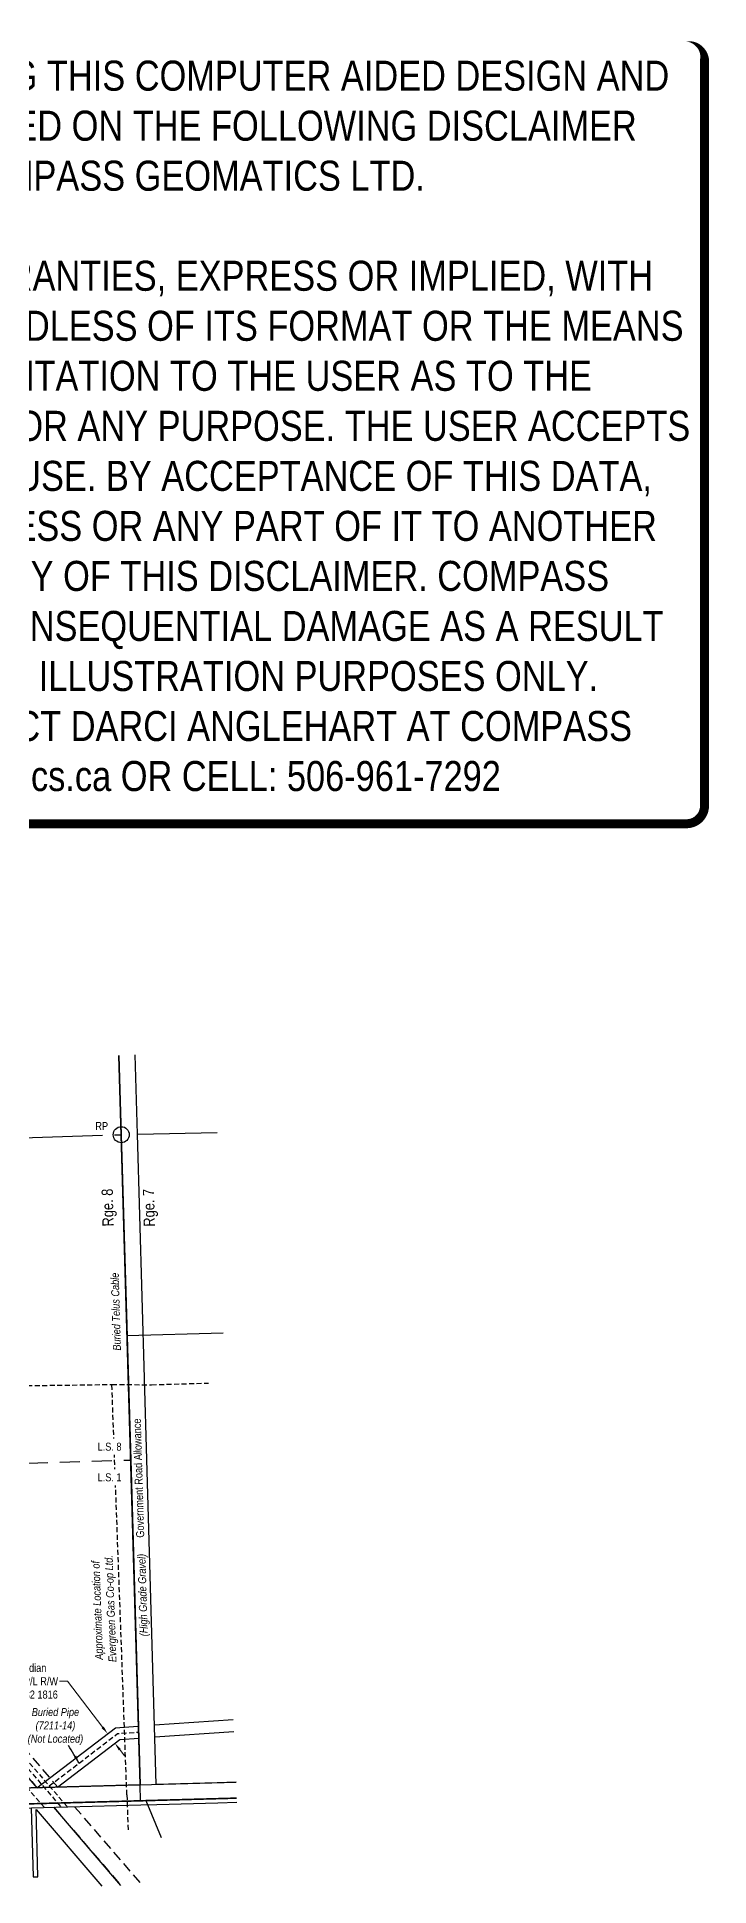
# Model space of a CAD drawing. Extents: x 629215 to 631584, y 5914767 to 5917097.
# Drawn here: x 630744 to 631584, y 5914787 to 5917097 of the extents above; entities that cross this region are included whole.
import ezdxf
from ezdxf.enums import TextEntityAlignment as Align

# ---------------------------------------------------------------- set-up
doc = ezdxf.new("R2010")
doc.units = 0
doc.header["$LTSCALE"] = 5
doc.header["$PDMODE"] = 3
doc.header["$PDSIZE"] = 10
for name, pattern in [('BORDER', [17.5, 5, -2.5, 5, -2.5, 0, -2.5]), ('foc-FLOWLINE', [3.75, 2.5, -1.25]), ('foc-LSD', [8, 5, -3]), ('foc-QUARTERLINE', [33, 25, -3, 2, -3]), ('UG_PIPE', [1.875, 1.25, -0.625])]:
    doc.linetypes.add(name, pattern=pattern)
doc.layers.get('Defpoints').update_dxf_attribs({"color": 9})
for name, color, linetype in [('35', 37, 'Continuous'), ('AS-PIPE-UG', 44, 'UG_PIPE'), ('AS-PIPE-UG-T', 44, 'Continuous'), ('AS-POWER', 104, 'foc-POWER'), ('AS-TELEPHONE-T', 224, 'Continuous'), ('AS-TELUS', 224, 'foc-TEL'), ('C-FLOWLINE', 13, 'foc-FLOWLINE'), ('C-RW', 13, 'Continuous'), ('D-TXT', 6, 'Continuous'), ('F-RW', 190, 'Continuous'), ('L-ROAD-T', 7, 'Continuous'), ('L-SEC', 7, 'Continuous'), ('L-SECQ', 8, 'foc-QUARTERLINE'), ('L-SECTION-LSD', 7, 'foc-LSD')]:
    doc.layers.add(name, color=color, linetype=linetype)
doc.layers.add('AS-COUNTY', color=7, linetype='BORDER', lineweight=60, true_color=0xcc33ff)
for name, color, linetype, lineweight in [('C-AR-T', 13, 'Continuous', 9), ('C-RW-T', 13, 'Continuous', 9), ('T-TEXT', 48, 'Continuous', 18)]:
    doc.layers.add(name, color=color, linetype=linetype, lineweight=lineweight)
doc.layers.add('DISCLAIMER', color=7, linetype='Continuous', plot=False)
doc.styles.add('100L', font='ARIALN.TTF', dxfattribs={"height": 11})
doc.styles.add('80', font='ARIALN.TTF', dxfattribs={"height": 10})
doc.styles.add('80CG', font='ARIALN.TTF', dxfattribs={"height": 10})
doc.styles.add('80L', font='ARIALN.TTF', dxfattribs={"height": 10})
doc.styles.add('80LS', font='ARIALNI.TTF', dxfattribs={"height": 10})
doc.styles.add('foc-LtypeFont', font='ARIALN.TTF', dxfattribs={"height": 7.35})
doc.linetypes.add('foc-POWER', pattern='A,6,-1,["P",foc-LtypeFont,S=0.2,R=0,X=-0.625,Y=-0.75],-1.24,4', length=12.24)
doc.linetypes.add('foc-POWER-NOLINE', pattern='A,0,-4,["P",foc-LtypeFont,S=0.2,R=0,X=-0.625,Y=-0.75],-8.24', length=12.24)
doc.linetypes.add('foc-TEL', pattern='A,2,-1,["T",foc-LtypeFont,S=0.2,R=0,X=-0.425,Y=-0.75],-1.24,8', length=12.24)
doc.linetypes.add('foc-TEL-NOLINE', pattern='A,0,-2,["T",foc-LtypeFont,S=0.2,R=0,X=-0.425,Y=-0.75],-10.24', length=12.24)
doc.dimstyles.new('Compass 5 000', dxfattribs={"dimscale": 5, "dimtxt": 9, "dimasz": 2, "dimexe": 0.2, "dimexo": 0.0625, "dimgap": 0.5, "dimtad": 0, "dimtih": 1, "dimtoh": 1, "dimzin": 0, "dimdsep": 46, "dimtxsty": '80CG', "dimcen": 0.1, "dimse1": 1, "dimse2": 1, "dimclrd": 256, "dimclrt": 256, "dimaunit": 1, "dimadec": 4, "dimazin": 0, "dimtfac": 0.06, "dimtofl": 0, "dimtmove": 0, "dimatfit": 1, "dimfxl": 0.2, "dimtolj": 1, "dimtzin": 0, "dimlwd": -1, "dimarcsym": 0})

# ---------------------------------------------------------------- blocks, each defined once
blk = doc.blocks.new('*D381')
at = {"layer": 'C-RW-T', "transparency": 16777216}
for p, q in [((630782, 5915042.8), (630772, 5915042.8)), ((630826, 5914985.2), (630782, 5915042.8)), ((630847.3, 5914957.4), (630853.3, 5914949.5))]:
    blk.add_line(p, q, dxfattribs=at)
for points in [[(630827.3, 5914986.2), (630824.7, 5914984.2), (630832.1, 5914977.3)], [(630848.6, 5914958.4), (630845.9, 5914956.4), (630841.2, 5914965.4)]]:
    blk.add_solid(points, dxfattribs=at)
at = {"layer": 'Defpoints', "color": 0, "transparency": 16777216}
for p in [(630831.2, 5914976.6), (630832.1, 5914977.3), (630840.3, 5914964.7)]:
    blk.add_point(p, dxfattribs=at)
at = {"layer": 'C-RW-T', "transparency": 16777216, "insert": (630732.9, 5915042.8), "char_height": 10, "attachment_point": 5, "style": '80CG'}
blk.add_mtext('\\A1;Obsidian\\P15.00 P/L R/W \\PPlan 882 1816', dxfattribs=at)
blk = doc.blocks.new('RP')
at = {"layer": '35', "color": 3}
blk.add_circle((0, 0), 10, dxfattribs=at)
at = {"layer": '35', "color": 3, "style": '80'}
blk.add_attdef('RP_001', (-32.4, 5.8), '', height=10, dxfattribs=at)
blk = doc.blocks.new('Disclaimer_Legal')
at = {"layer": 'DISCLAIMER', "color": 254, "flags": 128}
blk.add_lwpolyline([(-3612.9, -1104.6, 37.5, 37.5, 0), (4096.1, -1104.6, 37.5, 37.5, 0.414214), (4171.1, -1029.6, 37.5, 37.5, 0), (4171.1, 2078.7, 37.5, 0, 0.414214), (4096.1, 2153.7, 0, 0, 0), (-3612.9, 2153.7, 0, 0, 0.414214), (-3687.9, 2078.7, 0, 0, 0), (-3687.9, -1029.6, 0, 37.5, 0.414214)], format="xyseb", close=True, dxfattribs=at)
at = {"layer": 'DISCLAIMER', "color": 254, "insert": (241.6, 533.9), "char_height": 125, "width": 7717.568, "attachment_point": 5, "style": '80'}
blk.add_mtext('NOTICE TO THE CORPORATION, PERSON &/OR PERSONS REGARDING THIS COMPUTER AIDED DESIGN AND DRAFTING (CADD) FILES. ACCEPTANCE OF THE CADD DATA IS BASED ON THE FOLLOWING DISCLAIMER WHICH COVERS ALL CADD DATA RECIEVED FROM COMPASS GEOMATICS LTD.\\P{\\fArial Narrow|b1|i0|c0|p34;DISCLAIMER}\\PCOMPASS GEOMATICS LTD. MAKES NO REPRESENTATION OR WARRANTIES, EXPRESS OR IMPLIED, WITH RESPECT TO THE REUSE OF THE DATA PROVIDED HEREWITH, REGARDLESS OF ITS FORMAT OR THE MEANS OF ITS TRANSMISSION. THERE IS NO GUARANTEE OR REPRESENTATION TO THE USER AS TO THE ACCURACY, CURRENCY, SUITABILITY OR RELIABILITY OF THIS DATA FOR ANY PURPOSE. THE USER ACCEPTS THE DATA "AS IS", AND ASSUMES ALL RISKS ASSOCIATED WITH ITS USE. BY ACCEPTANCE OF THIS DATA, THE USER AGREES NOT TO TRANSMIT THIS DATA OR PROVIDE ACCESS OR ANY PART OF IT TO ANOTHER PARTY UNLESS THE USER SHALL INCLUDE WITH THE DATA A COPY OF THIS DISCLAIMER. COMPASS GEOMATICS LTD. ASSUMES NO RESPONSIBILITY FOR ACTUAL OR CONSEQUENTIAL DAMAGE AS A RESULT OF ANY USER\'S RELIANCE ON THIS DATA. THIS CADD FILE IS FOR ILLUSTRATION PURPOSES ONLY.\\PIF YOU REQUIRE MORE ACCURATE INFORMATION, PLEASE CONTACT DARCI ANGLEHART AT COMPASS GEOMATICS LTD. VIA EMAIL: darci.anglehart@compassgeomatics.ca OR CELL: 506-961-7292', dxfattribs=at)

msp = doc.modelspace()

# ---------------------------------------------------------------- linework, layer by layer
at = {"layer": 'AS-COUNTY', "const_width": 1.999, "flags": 128}
msp.add_lwpolyline([(630993.317, 5914896.784), (629964.675, 5914868.445)], dxfattribs=at)
at = {"layer": 'AS-PIPE-UG'}
for p, q in [((630135.446, 5915637.135), (630781.745, 5914885.776)), ((630752.998, 5914884.984), (630118.533, 5915622.586)), ((630856.156, 5914901.018), (630837.412, 5915413.725)), ((630837.412, 5915413.725), (630887.122, 5915413.31)), ((630887.122, 5915413.31), (630958.207, 5915415.512)), ((630328.939, 5915402.852), (630773.9, 5914885.56)), ((630856.156, 5914901.018), (630857.647, 5914857.309))]:
    msp.add_line(p, q, dxfattribs=at)
at = {"layer": 'AS-PIPE-UG', "flags": 128}
for points in [[(630061.374, 5914875.329), (630059.725, 5914901.479), (630026.044, 5915092.635), (630049.462, 5915094.897), (630036.522, 5915531.923), (630667.445, 5915411.32), (630837.412, 5915413.725)], [(630759.136, 5914912.06), (630844.624, 5914977.427), (630870.514, 5914979.254)]]:
    msp.add_lwpolyline(points, dxfattribs=at)
at = {"layer": 'AS-POWER', "linetype": 'foc-POWER-NOLINE', "flags": 128}
msp.add_lwpolyline([(629964.103, 5914888.418), (630992.769, 5914916.664)], dxfattribs=at)
at = {"layer": 'AS-TELUS'}
msp.add_line((630879.822, 5914893.658), (630898.891, 5914847.702), dxfattribs=at)
msp.add_lwpolyline([(630856.297, 5915475.04), (630976.334, 5915478.155)], dxfattribs=at)
at = {"layer": 'AS-TELUS', "linetype": 'foc-TEL-NOLINE', "flags": 128}
msp.add_lwpolyline([(630873.313, 5914893.479), (630993.284, 5914896.783)], dxfattribs=at)
at = {"layer": 'C-FLOWLINE'}
for p, q in [((630004.983, 5915799.455), (630769.681, 5914910.451)), ((629979.125, 5915798.674), (630743.761, 5914909.742)), ((630764.777, 5914885.309), (630848.808, 5914787.618)), ((630790.694, 5914886.023), (630874.724, 5914788.332))]:
    msp.add_line(p, q, dxfattribs=at)
at = {"layer": 'C-RW'}
for p, q in [((630890.677, 5914988.194), (630989.2, 5914995.147)), ((630891.113, 5914973.193), (630989.822, 5914980.159))]:
    msp.add_line(p, q, dxfattribs=at)
for points in [[(630743.761, 5914909.742), (630841.855, 5914984.748), (630869.986, 5914986.733)], [(630769.364, 5914910.443), (630847.394, 5914970.106), (630871.042, 5914971.775)], [(630736.541, 5914884.531), (630738.913, 5914798.331), (630745.005, 5914798.499), (630742.696, 5914882.388), (630824.801, 5914786.957)], [(630764.311, 5914885.296), (630848.36, 5914787.606)]]:
    msp.add_lwpolyline(points, dxfattribs=at)
at = {"layer": 'F-RW'}
msp.add_lwpolyline([(630057.008, 5915801.028), (630118.603, 5915693.197), (630114.728, 5915641.027), (630743.761, 5914909.742), (630720.198, 5914909.096), (630095.934, 5915634.839), (630099.955, 5915688.98), (630036.309, 5915800.402)], dxfattribs=at)
at = {"layer": 'L-SEC'}
for points in [[(630846.24, 5915824.881), (630849.166, 5915725.799), (630860.952, 5915319.537)], [(630992.767, 5914916.566), (630969.192, 5914915.919), (630892.842, 5914913.825), (630881.057, 5915320.045), (630869.272, 5915726.265), (630866.341, 5915825.488)], [(629964.675, 5914868.446), (630064.717, 5914871.202), (630168.032, 5914874.048), (630469.015, 5914882.34), (630568.89, 5914885.093), (630873.313, 5914893.479), (630893.417, 5914894.032), (630969.75, 5914896.135), (630993.317, 5914896.784)], [(629964.823, 5914863.27), (630064.859, 5914866.026), (630168.175, 5914868.872), (630469.158, 5914877.164), (630569.033, 5914879.916), (630873.456, 5914888.302), (630893.56, 5914888.856), (630969.892, 5914890.959), (630993.459, 5914891.608)]]:
    msp.add_lwpolyline(points, dxfattribs=at)
at = {"layer": 'L-SECQ'}
for p, q in [((630040.866, 5915700.527), (630849.166, 5915725.799)), ((630869.272, 5915726.265), (630969.002, 5915728.579))]:
    msp.add_line(p, q, dxfattribs=at)

# ---------------------------------------------------------------- block references
at = {"layer": 'C-AR-T', "color": 3}
msp.add_blockref('RP', (630849.166, 5915725.799), dxfattribs=at).add_auto_attribs({'RP_001': 'RP'})
at = {"layer": 'DISCLAIMER', "color": 3, "xscale": 0.3, "yscale": 0.3, "zscale": 0.3}
msp.add_blockref('Disclaimer_Legal', (630326.911, 5916445.758), dxfattribs=at)

# ---------------------------------------------------------------- texts
at = {"layer": 'AS-PIPE-UG-T', "insert": (630766.871, 5915009.36), "char_height": 9.99669, "width": 111.47509, "attachment_point": 2, "style": '100L'}
msp.add_mtext('{\\fArial Narrow|b0|i1|c0|p34;Buried Pipe \\P(7211-14)\\P(Not Located)}', dxfattribs=at)
at = {"layer": 'AS-TELEPHONE-T', "insert": (630838.745, 5915455.532), "char_height": 9.99914, "attachment_point": 1, "rotation": 91.657659, "style": '80L'}
msp.add_mtext_dynamic_manual_height_columns('\\pi0.31505;{\\fArial Narrow|b0|i1|c0|p34;Buried Telus Cable}', width=97.25889, gutter_width=49.999, heights=[0], dxfattribs=at)
at = {"layer": 'D-TXT', "color": 3, "char_height": 13.9954, "attachment_point": 1, "style": '80L'}
for s, width, insert, rotation in [('Rge. 8', 73.75526, (630825.689, 5915610.911), 91.483212), ('Rge. 7', 63.86109, (630877.18, 5915610.694), 91.318431)]:
    msp.add_mtext_dynamic_manual_height_columns(s, width=width, gutter_width=47.5, heights=[0], dxfattribs=dict(at, insert=insert, rotation=rotation))
at = {"layer": 'T-TEXT', "style": '80LS'}
msp.add_text('(High Grade Gravel)', height=9.99669, rotation=91.661775, dxfattribs=at).set_placement((630875.757, 5915150.533), align=Align.MIDDLE_CENTER)

# ---------------------------------------------------------------- leaders
at = {"layer": 'AS-PIPE-UG-T', "path_type": 1}
msp.add_leader([(630796.702, 5914940.402), (630783.246, 5914962.567)], dimstyle='Compass 5 000', override={"dimgap": 0.5, "dimtad": 0}, dxfattribs=at)

# ---------------------------------------------------------------- next in the draw order: texts
at = {"layer": 'AS-PIPE-UG-T', "insert": (630816.597, 5915064.708), "char_height": 9.99925, "attachment_point": 1, "rotation": 92.093691, "style": '80L', "bg_fill": 3, "box_fill_scale": 1, "bg_fill_color": 256, "bg_fill_transparency": 0}
msp.add_mtext_dynamic_manual_height_columns('\\pi4.7538,t134.74;{\\fArial Narrow|b0|i1|c0|p34;Approximate Location of \\P\\pi1.2548,t131.25;Evergreen Gas Co-op Ltd.}', width=134.53925, gutter_width=50, heights=[0], dxfattribs=at)

# ---------------------------------------------------------------- next in the draw order: linework, layer by layer
at = {"layer": 'AS-TELUS', "linetype": 'foc-TEL-NOLINE', "flags": 128}
msp.add_lwpolyline([(629964.675, 5914868.446), (630873.284, 5914893.478), (630872.739, 5914913.273), (630846.058, 5915824.875)], dxfattribs=at)

# ---------------------------------------------------------------- next in the draw order: dimensions: what is measured, and where the dimension line sits
at = {"layer": 'C-RW-T', "color": 1}
dim = msp.add_linear_dim(base=(630832.072, 5914977.267), p1=(630840.342, 5914964.714), p2=(630831.234, 5914976.626), angle=127.402631, text='Obsidian\\P15.00 P/L R/W \\PPlan 882 1816', dimstyle='Compass 5 000', dxfattribs=at)
dim.commit()
dim.dimension.update_dxf_attribs({"geometry": '*D381', "text_midpoint": (630732.908, 5915042.761), "dimtype": 161})

# ---------------------------------------------------------------- next in the draw order: texts
at = {"layer": 'L-ROAD-T', "insert": (630865.722, 5915296.49), "char_height": 9.99669, "width": 148.55695, "attachment_point": 2, "rotation": 91.661775, "style": '80L', "bg_fill": 3, "box_fill_scale": 1.1, "bg_fill_color": 256, "bg_fill_transparency": 0}
msp.add_mtext('Government Road Allowance', dxfattribs=at)

# ---------------------------------------------------------------- next in the draw order: linework, layer by layer
at = {"layer": 'L-SECTION-LSD'}
msp.add_line((630052.505, 5915295.83), (630860.96, 5915319.285), dxfattribs=at)

# ---------------------------------------------------------------- next in the draw order: texts
at = {"layer": 'L-SECTION-LSD', "char_height": 9.9967, "attachment_point": 1, "style": '100L', "bg_fill": 3, "box_fill_scale": 1.5, "bg_fill_color": 256, "bg_fill_transparency": 0}
for s, width, insert in [('L.S. 8', 30.40114, (630819.539, 5915340.942)), ('L.S. 1', 29.99119, (630819.539, 5915302.67))]:
    msp.add_mtext_dynamic_manual_height_columns(s, width=width, gutter_width=55, heights=[0], dxfattribs=dict(at, insert=insert))

# ---------------------------------------------------------------- next in the draw order: linework, layer by layer
at = {"layer": 'L-SEC'}
msp.add_lwpolyline([(630860.952, 5915319.537), (630872.739, 5914913.273), (630568.318, 5914904.938), (630468.442, 5914902.203), (630167.446, 5914893.961), (630064.143, 5914891.132), (629964.104, 5914888.393)], dxfattribs=at)

doc.saveas('drawing.dxf')
